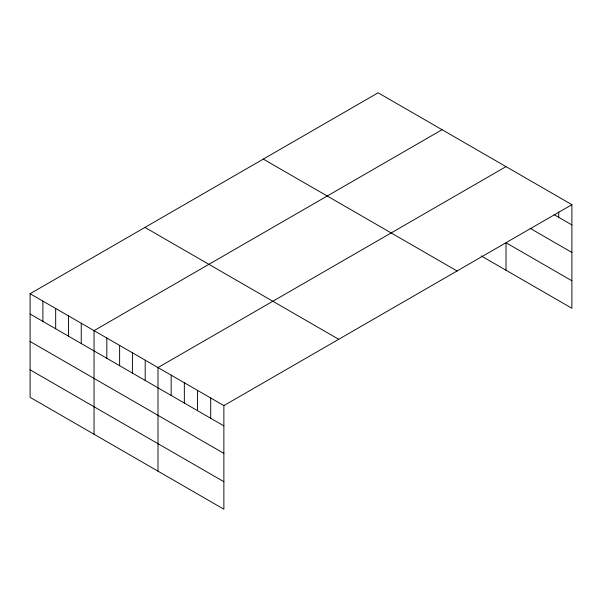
<?xml version="1.0" encoding="UTF-8"?>
<svg xmlns="http://www.w3.org/2000/svg" width="602" height="602" viewBox="0 0 602 602"><rect width="100%" height="100%" fill="white"/><g stroke="black" fill="none" stroke-linecap="round" stroke-linejoin="round"><path stroke-width="0.9" d="M571.9 204.672L223.876 405.597L223.876 509.209L30.1 397.328L30.1 293.723L378.124 92.791L571.9 204.672L571.9 308.277L481.239 255.933M442.071 129.708L94.047 330.641L94.047 434.253M506.019 166.634L157.995 367.559L157.995 471.17M554.073 214.658L571.9 224.952M530.046 228.286L571.9 252.449M571.9 280.78L506.019 242.741L506.019 270.245M263.277 159.101L457.053 270.975M144.947 227.413L338.723 339.287M30.1 293.723L223.876 405.597M30.1 314.003L223.876 425.877M30.1 341.5L223.876 453.381M30.1 369.831L223.876 481.713M558.724 211.814L558.724 217.345M210.7 397.99L210.7 418.27M197.524 390.382L197.524 410.662M184.347 382.774L184.347 403.054M171.171 375.166L171.171 395.446M145.202 360.177L145.202 380.456M132.417 352.795L132.417 373.074M119.625 345.405L119.625 365.692M106.84 338.023L106.84 358.303M81.255 323.259L81.255 343.539M68.47 315.869L68.47 336.157M55.677 308.487L55.677 328.767M42.892 301.105L42.892 321.385"/></g></svg>
